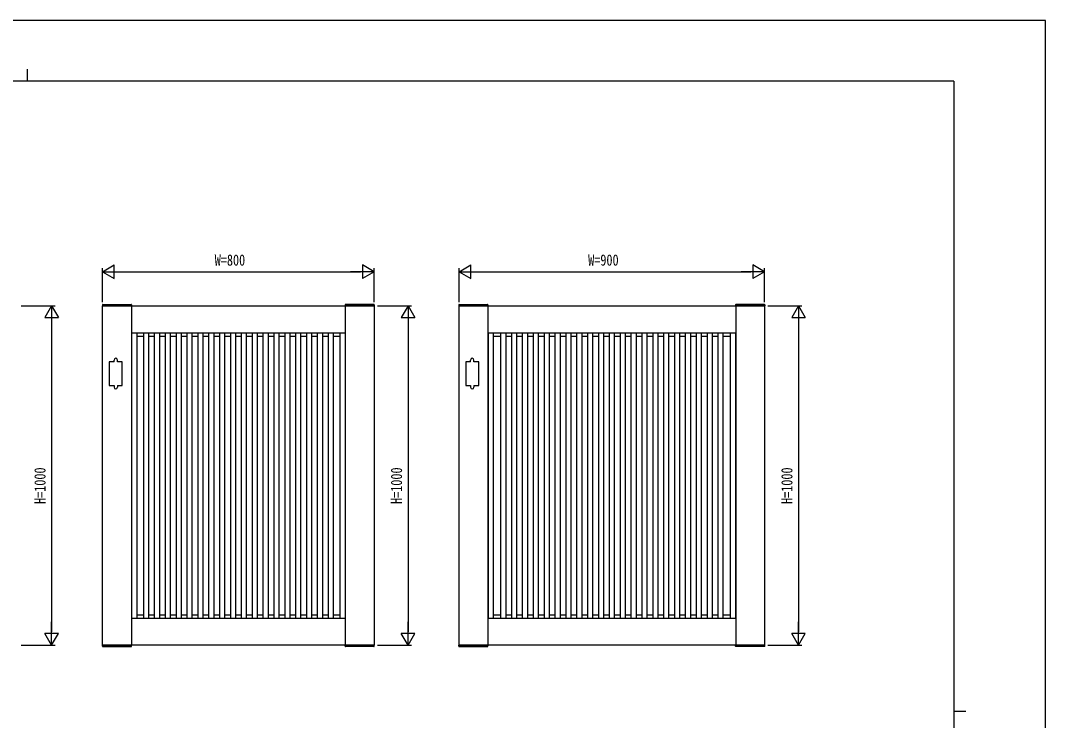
# Model space of a CAD drawing. Units: millimetres on the paper. Extents: x -297 to 297, y -210 to 210.
# Drawn here: x -4.9 to 297, y 3.9 to 210 of the extents above; entities that cross this region are included whole.
import ezdxf
from ezdxf.enums import TextEntityAlignment as Align

# ---------------------------------------------------------------- set-up
doc = ezdxf.new("R2010")
doc.units = ezdxf.units.MM
for name, color, linetype in [('0-2_YKK_A1', 4, 'Continuous'), ('0-3_YKK_D', 6, 'Continuous'), ('0-4_YKK_ZWAK', 7, 'Continuous')]:
    doc.layers.add(name, color=color, linetype=linetype)
doc.styles.add('ＭＳ ゴシック', font='')
doc.styles.get('ＭＳ ゴシック').set_extended_font_data('MS Gothic')

msp = doc.modelspace()

# ---------------------------------------------------------------- linework, layer by layer
at = {"layer": '0-2_YKK_A1'}
for p, q in [((19.209, 126.287), (19.196, 126.032)), ((19.196, 126.032), (27.796, 126.032)), ((19.309, 126.382), (27.682, 126.382)), ((27.746, 126.032), (27.746, 26.032)), ((27.782, 126.287), (27.796, 126.032)), ((90.709, 126.287), (90.696, 126.032)), ((99.296, 126.032), (90.696, 126.032)), ((90.746, 126.032), (90.746, 26.032)), ((99.182, 126.382), (90.809, 126.382)), ((99.282, 126.287), (99.296, 126.032)), ((124.209, 126.287), (124.196, 126.032)), ((124.196, 126.032), (132.796, 126.032)), ((124.309, 126.382), (132.682, 126.382)), ((132.746, 126.032), (132.746, 26.032)), ((132.782, 126.287), (132.796, 126.032)), ((205.709, 126.287), (205.696, 126.032)), ((214.296, 126.032), (205.696, 126.032)), ((205.746, 126.032), (205.746, 26.032)), ((214.182, 126.382), (205.809, 126.382)), ((214.282, 126.287), (214.296, 126.032)), ((27.746, 118.032), (90.746, 118.032)), ((27.826, 118.032), (27.826, 34.032)), ((29.326, 118.032), (29.326, 34.032)), ((31.296, 118.032), (31.296, 34.032)), ((32.796, 118.032), (32.796, 34.032)), ((34.496, 118.032), (34.496, 34.032)), ((35.996, 118.032), (35.996, 34.032)), ((37.696, 118.032), (37.696, 34.032)), ((39.196, 118.032), (39.196, 34.032)), ((40.896, 118.032), (40.896, 34.032)), ((42.396, 118.032), (42.396, 34.032)), ((44.096, 118.032), (44.096, 34.032)), ((45.596, 118.032), (45.596, 34.032)), ((47.296, 118.032), (47.296, 34.032)), ((48.796, 118.032), (48.796, 34.032)), ((50.496, 118.032), (50.496, 34.032)), ((51.996, 118.032), (51.996, 34.032)), ((53.696, 118.032), (53.696, 34.032)), ((55.196, 118.032), (55.196, 34.032)), ((56.896, 118.032), (56.896, 34.032)), ((58.396, 118.032), (58.396, 34.032)), ((60.096, 118.032), (60.096, 34.032)), ((61.596, 118.032), (61.596, 34.032)), ((63.296, 118.032), (63.296, 34.032)), ((64.796, 118.032), (64.796, 34.032)), ((66.496, 118.032), (66.496, 34.032)), ((67.996, 118.032), (67.996, 34.032)), ((69.696, 118.032), (69.696, 34.032)), ((71.196, 118.032), (71.196, 34.032)), ((72.896, 118.032), (72.896, 34.032)), ((74.396, 118.032), (74.396, 34.032)), ((76.096, 118.032), (76.096, 34.032)), ((77.596, 118.032), (77.596, 34.032)), ((79.296, 118.032), (79.296, 34.032)), ((80.796, 118.032), (80.796, 34.032)), ((82.496, 118.032), (82.496, 34.032)), ((83.996, 118.032), (83.996, 34.032)), ((85.696, 118.032), (85.696, 34.032)), ((87.196, 118.032), (87.196, 34.032)), ((89.166, 118.032), (89.166, 34.032)), ((90.666, 118.032), (90.666, 34.032)), ((132.746, 118.032), (205.746, 118.032)), ((132.826, 118.032), (132.826, 34.032)), ((134.326, 118.032), (134.326, 34.032)), ((136.496, 118.032), (136.496, 34.032)), ((137.996, 118.032), (137.996, 34.032)), ((139.696, 118.032), (139.696, 34.032)), ((141.196, 118.032), (141.196, 34.032)), ((142.896, 118.032), (142.896, 34.032)), ((144.396, 118.032), (144.396, 34.032)), ((146.096, 118.032), (146.096, 34.032)), ((147.596, 118.032), (147.596, 34.032)), ((149.296, 118.032), (149.296, 34.032)), ((150.796, 118.032), (150.796, 34.032)), ((152.496, 118.032), (152.496, 34.032)), ((153.996, 118.032), (153.996, 34.032)), ((155.696, 118.032), (155.696, 34.032)), ((157.196, 118.032), (157.196, 34.032)), ((158.896, 118.032), (158.896, 34.032)), ((160.396, 118.032), (160.396, 34.032)), ((162.096, 118.032), (162.096, 34.032)), ((163.596, 118.032), (163.596, 34.032)), ((165.296, 118.032), (165.296, 34.032)), ((166.796, 118.032), (166.796, 34.032)), ((168.496, 118.032), (168.496, 34.032)), ((169.996, 118.032), (169.996, 34.032)), ((171.696, 118.032), (171.696, 34.032)), ((173.196, 118.032), (173.196, 34.032)), ((174.896, 118.032), (174.896, 34.032)), ((176.396, 118.032), (176.396, 34.032)), ((178.096, 118.032), (178.096, 34.032)), ((179.596, 118.032), (179.596, 34.032)), ((181.296, 118.032), (181.296, 34.032)), ((182.796, 118.032), (182.796, 34.032)), ((184.496, 118.032), (184.496, 34.032)), ((185.996, 118.032), (185.996, 34.032)), ((187.696, 118.032), (187.696, 34.032)), ((189.196, 118.032), (189.196, 34.032)), ((190.896, 118.032), (190.896, 34.032)), ((192.396, 118.032), (192.396, 34.032)), ((194.096, 118.032), (194.096, 34.032)), ((195.596, 118.032), (195.596, 34.032)), ((197.296, 118.032), (197.296, 34.032)), ((198.796, 118.032), (198.796, 34.032)), ((200.496, 118.032), (200.496, 34.032)), ((201.996, 118.032), (201.996, 34.032)), ((204.166, 118.032), (204.166, 34.032)), ((205.666, 118.032), (205.666, 34.032)), ((27.746, 117.032), (27.826, 117.032)), ((29.326, 117.032), (31.296, 117.032)), ((32.796, 117.032), (34.496, 117.032)), ((35.996, 117.032), (37.696, 117.032)), ((39.196, 117.032), (40.896, 117.032)), ((42.396, 117.032), (44.096, 117.032)), ((45.596, 117.032), (47.296, 117.032)), ((48.796, 117.032), (50.496, 117.032)), ((51.996, 117.032), (53.696, 117.032)), ((55.196, 117.032), (56.896, 117.032)), ((58.396, 117.032), (60.096, 117.032)), ((61.596, 117.032), (63.296, 117.032)), ((64.796, 117.032), (66.496, 117.032)), ((67.996, 117.032), (69.696, 117.032)), ((71.196, 117.032), (72.896, 117.032)), ((74.396, 117.032), (76.096, 117.032)), ((77.596, 117.032), (79.296, 117.032)), ((80.796, 117.032), (82.496, 117.032)), ((83.996, 117.032), (85.696, 117.032)), ((87.196, 117.032), (89.166, 117.032)), ((90.666, 117.032), (90.746, 117.032)), ((132.746, 117.032), (132.826, 117.032)), ((134.326, 117.032), (136.496, 117.032)), ((137.996, 117.032), (139.696, 117.032)), ((141.196, 117.032), (142.896, 117.032)), ((144.396, 117.032), (146.096, 117.032)), ((147.596, 117.032), (149.296, 117.032)), ((150.796, 117.032), (152.496, 117.032)), ((153.996, 117.032), (155.696, 117.032)), ((157.196, 117.032), (158.896, 117.032)), ((160.396, 117.032), (162.096, 117.032)), ((163.596, 117.032), (165.296, 117.032)), ((166.796, 117.032), (168.496, 117.032)), ((169.996, 117.032), (171.696, 117.032)), ((173.196, 117.032), (174.896, 117.032)), ((176.396, 117.032), (178.096, 117.032)), ((179.596, 117.032), (181.296, 117.032)), ((182.796, 117.032), (184.496, 117.032)), ((185.996, 117.032), (187.696, 117.032)), ((189.196, 117.032), (190.896, 117.032)), ((192.396, 117.032), (194.096, 117.032)), ((195.596, 117.032), (197.296, 117.032)), ((198.796, 117.032), (200.496, 117.032)), ((201.996, 117.032), (204.166, 117.032)), ((205.666, 117.032), (205.746, 117.032)), ((22.646, 109.532), (22.646, 110.032)), ((23.646, 109.532), (23.646, 110.032)), ((127.646, 109.532), (127.646, 110.032)), ((128.646, 109.532), (128.646, 110.032)), ((22.646, 102.532), (22.646, 102.032)), ((23.646, 102.532), (23.646, 102.032)), ((127.646, 102.532), (127.646, 102.032)), ((128.646, 102.532), (128.646, 102.032)), ((27.746, 35.032), (27.826, 35.032)), ((27.746, 34.032), (90.746, 34.032)), ((29.326, 35.032), (31.296, 35.032)), ((32.796, 35.032), (34.496, 35.032)), ((35.996, 35.032), (37.696, 35.032)), ((39.196, 35.032), (40.896, 35.032)), ((42.396, 35.032), (44.096, 35.032)), ((45.596, 35.032), (47.296, 35.032)), ((48.796, 35.032), (50.496, 35.032)), ((51.996, 35.032), (53.696, 35.032)), ((55.196, 35.032), (56.896, 35.032)), ((58.396, 35.032), (60.096, 35.032)), ((61.596, 35.032), (63.296, 35.032)), ((64.796, 35.032), (66.496, 35.032)), ((67.996, 35.032), (69.696, 35.032)), ((71.196, 35.032), (72.896, 35.032)), ((74.396, 35.032), (76.096, 35.032)), ((77.596, 35.032), (79.296, 35.032)), ((80.796, 35.032), (82.496, 35.032)), ((83.996, 35.032), (85.696, 35.032)), ((87.196, 35.032), (89.166, 35.032)), ((90.666, 35.032), (90.746, 35.032)), ((132.746, 35.032), (132.826, 35.032)), ((132.746, 34.032), (205.746, 34.032)), ((134.326, 35.032), (136.496, 35.032)), ((137.996, 35.032), (139.696, 35.032)), ((141.196, 35.032), (142.896, 35.032)), ((144.396, 35.032), (146.096, 35.032)), ((147.596, 35.032), (149.296, 35.032)), ((150.796, 35.032), (152.496, 35.032)), ((153.996, 35.032), (155.696, 35.032)), ((157.196, 35.032), (158.896, 35.032)), ((160.396, 35.032), (162.096, 35.032)), ((163.596, 35.032), (165.296, 35.032)), ((166.796, 35.032), (168.496, 35.032)), ((169.996, 35.032), (171.696, 35.032)), ((173.196, 35.032), (174.896, 35.032)), ((176.396, 35.032), (178.096, 35.032)), ((179.596, 35.032), (181.296, 35.032)), ((182.796, 35.032), (184.496, 35.032)), ((185.996, 35.032), (187.696, 35.032)), ((189.196, 35.032), (190.896, 35.032)), ((192.396, 35.032), (194.096, 35.032)), ((195.596, 35.032), (197.296, 35.032)), ((198.796, 35.032), (200.496, 35.032)), ((201.996, 35.032), (204.166, 35.032)), ((205.666, 35.032), (205.746, 35.032)), ((19.196, 26.032), (27.796, 26.032)), ((19.209, 25.777), (19.196, 26.032)), ((19.309, 25.682), (27.682, 25.682)), ((27.782, 25.777), (27.796, 26.032)), ((99.296, 26.032), (90.696, 26.032)), ((90.709, 25.777), (90.696, 26.032)), ((99.182, 25.682), (90.809, 25.682)), ((99.282, 25.777), (99.296, 26.032)), ((124.196, 26.032), (132.796, 26.032)), ((124.209, 25.777), (124.196, 26.032)), ((124.309, 25.682), (132.682, 25.682)), ((132.782, 25.777), (132.796, 26.032)), ((214.296, 26.032), (205.696, 26.032)), ((205.709, 25.777), (205.696, 26.032)), ((214.182, 25.682), (205.809, 25.682)), ((214.282, 25.777), (214.296, 26.032))]:
    msp.add_line(p, q, dxfattribs=at)
for points in [[(19.246, 126.032), (99.246, 126.032), (99.246, 26.032), (19.246, 26.032)], [(124.246, 126.032), (214.246, 126.032), (214.246, 26.032), (124.246, 26.032)]]:
    msp.add_lwpolyline(points, close=True, dxfattribs=at)
for points in [[(22.646, 109.532), (21.246, 109.532), (21.246, 102.532), (22.646, 102.532)], [(23.646, 102.532), (25.046, 102.532), (25.046, 109.532), (23.646, 109.532)], [(127.646, 109.532), (126.246, 109.532), (126.246, 102.532), (127.646, 102.532)], [(128.646, 102.532), (130.046, 102.532), (130.046, 109.532), (128.646, 109.532)]]:
    msp.add_lwpolyline(points, dxfattribs=at)
for centre, radius, start, end in [((19.309, 126.282), 0.1, 90, 177), ((27.682, 126.282), 0.1, 3, 90), ((90.809, 126.282), 0.1, 90, 177), ((99.182, 126.282), 0.1, 3, 90), ((124.309, 126.282), 0.1, 90, 177), ((132.682, 126.282), 0.1, 3, 90), ((205.809, 126.282), 0.1, 90, 177), ((214.182, 126.282), 0.1, 3, 90), ((23.146, 110.032), 0.5, 0, 180), ((128.146, 110.032), 0.5, 0, 180), ((23.146, 102.032), 0.5, 180, 0), ((128.146, 102.032), 0.5, 180, 0), ((19.309, 25.782), 0.1, 183, 270), ((27.682, 25.782), 0.1, 270, 357), ((90.809, 25.782), 0.1, 183, 270), ((99.182, 25.782), 0.1, 270, 357), ((124.309, 25.782), 0.1, 183, 270), ((132.682, 25.782), 0.1, 270, 357), ((205.809, 25.782), 0.1, 183, 270), ((214.182, 25.782), 0.1, 270, 357)]:
    msp.add_arc(centre, radius, start, end, dxfattribs=at)
at = {"layer": '0-3_YKK_D'}
for p, q in [((19.246, 136.032), (22.71, 138.032)), ((19.246, 127.032), (19.246, 137.032)), ((19.246, 136.032), (22.71, 134.032)), ((19.246, 136.032), (26.174, 136.032)), ((22.71, 134.032), (22.71, 138.032)), ((23.246, 136.032), (95.246, 136.032)), ((99.246, 136.032), (92.317, 136.032)), ((99.246, 136.032), (95.782, 138.032)), ((95.782, 138.032), (95.782, 134.032)), ((99.246, 136.032), (95.782, 134.032)), ((99.246, 127.032), (99.246, 137.032)), ((124.246, 136.032), (127.71, 138.032)), ((124.246, 127.032), (124.246, 137.032)), ((124.246, 136.032), (127.71, 134.032)), ((124.246, 136.032), (131.174, 136.032)), ((127.71, 134.032), (127.71, 138.032)), ((128.246, 136.032), (210.246, 136.032)), ((214.246, 136.032), (207.317, 136.032)), ((214.246, 136.032), (210.782, 138.032)), ((210.782, 138.032), (210.782, 134.032)), ((214.246, 136.032), (210.782, 134.032)), ((214.246, 127.032), (214.246, 137.032)), ((-4.754, 126.032), (5.246, 126.032)), ((4.246, 126.032), (2.246, 122.568)), ((4.246, 126.032), (6.246, 122.568)), ((4.246, 126.032), (4.246, 119.104)), ((100.246, 126.032), (110.246, 126.032)), ((109.246, 126.032), (107.246, 122.568)), ((109.246, 126.032), (111.246, 122.568)), ((109.246, 126.032), (109.246, 119.104)), ((215.246, 126.032), (225.246, 126.032)), ((224.246, 126.032), (222.246, 122.568)), ((224.246, 126.032), (226.246, 122.568)), ((224.246, 126.032), (224.246, 119.104)), ((2.246, 122.568), (6.246, 122.568)), ((4.246, 122.032), (4.246, 30.032)), ((107.246, 122.568), (111.246, 122.568)), ((109.246, 122.032), (109.246, 30.032)), ((222.246, 122.568), (226.246, 122.568)), ((224.246, 122.032), (224.246, 30.032)), ((4.246, 26.032), (4.246, 32.96)), ((109.246, 26.032), (109.246, 32.96)), ((224.246, 26.032), (224.246, 32.96)), ((4.246, 26.032), (2.246, 29.496)), ((6.246, 29.496), (2.246, 29.496)), ((4.246, 26.032), (6.246, 29.496)), ((109.246, 26.032), (107.246, 29.496)), ((111.246, 29.496), (107.246, 29.496)), ((109.246, 26.032), (111.246, 29.496)), ((224.246, 26.032), (222.246, 29.496)), ((226.246, 29.496), (222.246, 29.496)), ((224.246, 26.032), (226.246, 29.496)), ((-4.754, 26.032), (5.246, 26.032)), ((100.246, 26.032), (110.246, 26.032)), ((215.246, 26.032), (225.246, 26.032))]:
    msp.add_line(p, q, dxfattribs=at)
at = {"layer": '0-4_YKK_ZWAK'}
for p, q in [((-2.999, 195.65), (-2.999, 192.15)), ((270.001, 192.15), (-275.999, 192.15)), ((270.001, 192.15), (270.001, -178.85)), ((270.001, 6.65), (273.501, 6.65))]:
    msp.add_line(p, q, dxfattribs=at)
msp.add_lwpolyline([(-297, -210), (297, -210), (297, 210), (-297, 210)], close=True, dxfattribs=at)

# ---------------------------------------------------------------- texts
at = {"layer": '0-3_YKK_D', "style": 'ＭＳ ゴシック', "width": 0.8}
for s, p in [('W=800', (52.286, 136.832)), ('W=900', (162.286, 136.832))]:
    msp.add_text(s, height=3.299, dxfattribs=at).set_placement(p, align=Align.BOTTOM_LEFT)
for p in [(3.446, 67.632), (108.446, 67.632), (223.446, 67.632)]:
    msp.add_text('H=1000', height=3.299, rotation=90, dxfattribs=at).set_placement(p, align=Align.BOTTOM_LEFT)

doc.saveas('drawing.dxf')
